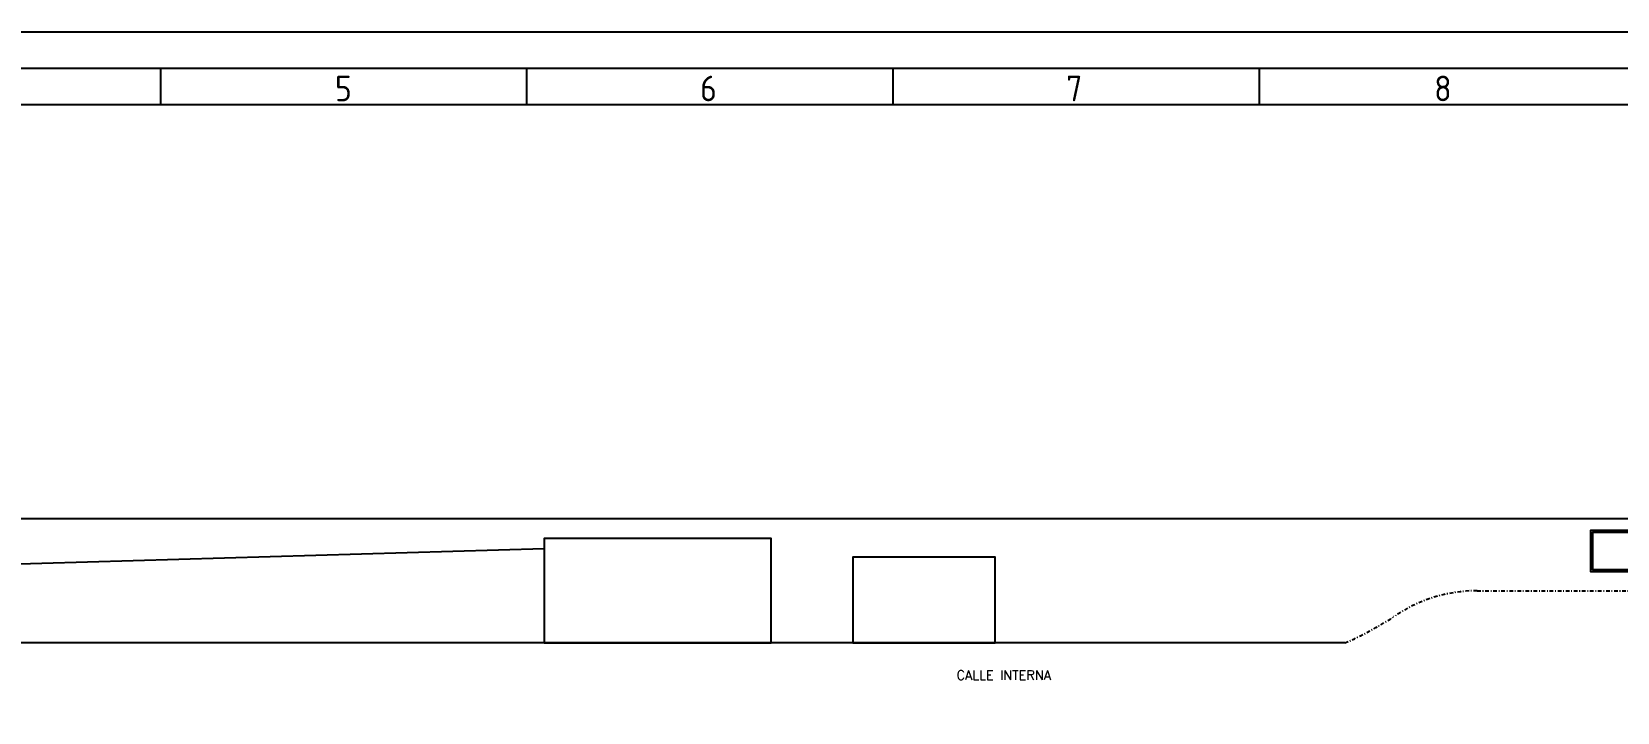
# Model space of a CAD drawing. Extents: x 522424 to 523018, y 277589 to 278009.
# Drawn here: x 522603.9 to 522820.4, y 277915.9 to 278008.9 of the extents above; entities that cross this region are included whole.
import ezdxf
from ezdxf.enums import TextEntityAlignment as Align

# ---------------------------------------------------------------- set-up
doc = ezdxf.new("R2010")
doc.units = 0
doc.linetypes.add('DASHDOT', pattern=[1, 0.5, -0.25, 0, -0.25])
doc.layers.get('0').update_dxf_attribs({"linetype": 'CONTINUOUS'})
for name, color, linetype in [('035', 5, 'CONTINUOUS'), ('07', 7, 'CONTINUOUS'), ('A-MUROS', 10, 'CONTINUOUS'), ('TEXTO', 3, 'CONTINUOUS')]:
    doc.layers.add(name, color=color, linetype=linetype)
doc.styles.add('ISO Proportional', font='isocp.shx')
doc.styles.add('SIMPLEX', font='simplex')

# ---------------------------------------------------------------- blocks, each defined once
blk = doc.blocks.new('DIN_border_a2')
at = {"layer": '035'}
for p, q in [((197, 415), (197, 410)), ((247, 415), (247, 410)), ((297, 415), (297, 410)), ((347, 415), (347, 410)), ((584, 410), (10, 410))]:
    blk.add_line(p, q, dxfattribs=at)
blk.add_lwpolyline([(0, 420), (594, 420), (594, 0), (0, 0)], close=True, dxfattribs=at)
at = {"layer": '07'}
blk.add_lwpolyline([(5, 415), (589, 415), (589, 5), (5, 5)], close=True, dxfattribs=at)
at = {"layer": '035', "style": 'ISO Proportional'}
for s, p in [('5', (220.84, 410.5)), ('6', (270.69, 410.5)), ('7', (320.67, 410.5)), ('8', (370.92, 410.5))]:
    blk.add_text(s, height=3.5, dxfattribs=at).set_placement(p)

msp = doc.modelspace()

# ---------------------------------------------------------------- linework, layer by layer
at = {"layer": 'A-MUROS'}
for p, q in [((522851.62, 277942.35), (522537.45, 277942.35)), ((522673.84, 277938.23), (522541.02, 277934.37)), ((522783.18, 277925.37), (522593.88, 277925.37))]:
    msp.add_line(p, q, dxfattribs=at)
for points in [[(522673.84, 277925.37), (522704.83, 277925.37), (522704.83, 277939.63), (522673.84, 277939.63)], [(522823.02, 277935.08), (522816.74, 277935.08), (522816.74, 277940.79), (522823.02, 277940.79)], [(522822.74, 277935.37), (522817.02, 277935.37), (522817.02, 277940.51), (522822.74, 277940.51)], [(522715.99, 277925.37), (522735.43, 277925.37), (522735.43, 277937.09), (522715.99, 277937.09)]]:
    msp.add_lwpolyline(points, close=True, dxfattribs=at)
at = {"layer": 'A-MUROS', "linetype": 'DASHDOT'}
msp.add_lwpolyline([(522783.18, 277925.37, 0.042736), (522789.82, 277928.94, -0.152896), (522801.23, 277932.51), (522824.96, 277932.51, -0.108255), (522845.55, 277927.29, -0.284008), (522846.74, 277925.37), (522846.74, 277925.37)], format="xyb", dxfattribs=at)

# ---------------------------------------------------------------- block references
msp.add_blockref('DIN_border_a2', (522424.45, 277588.87))

# ---------------------------------------------------------------- texts
at = {"layer": 'TEXTO', "color": 1, "linetype": 'Continuous', "style": 'SIMPLEX'}
msp.add_text('CALLE INTERNA', height=1.2857, dxfattribs=at).set_placement((522730.15, 277920.98), align=Align.MIDDLE_LEFT)

doc.saveas('drawing.dxf')
